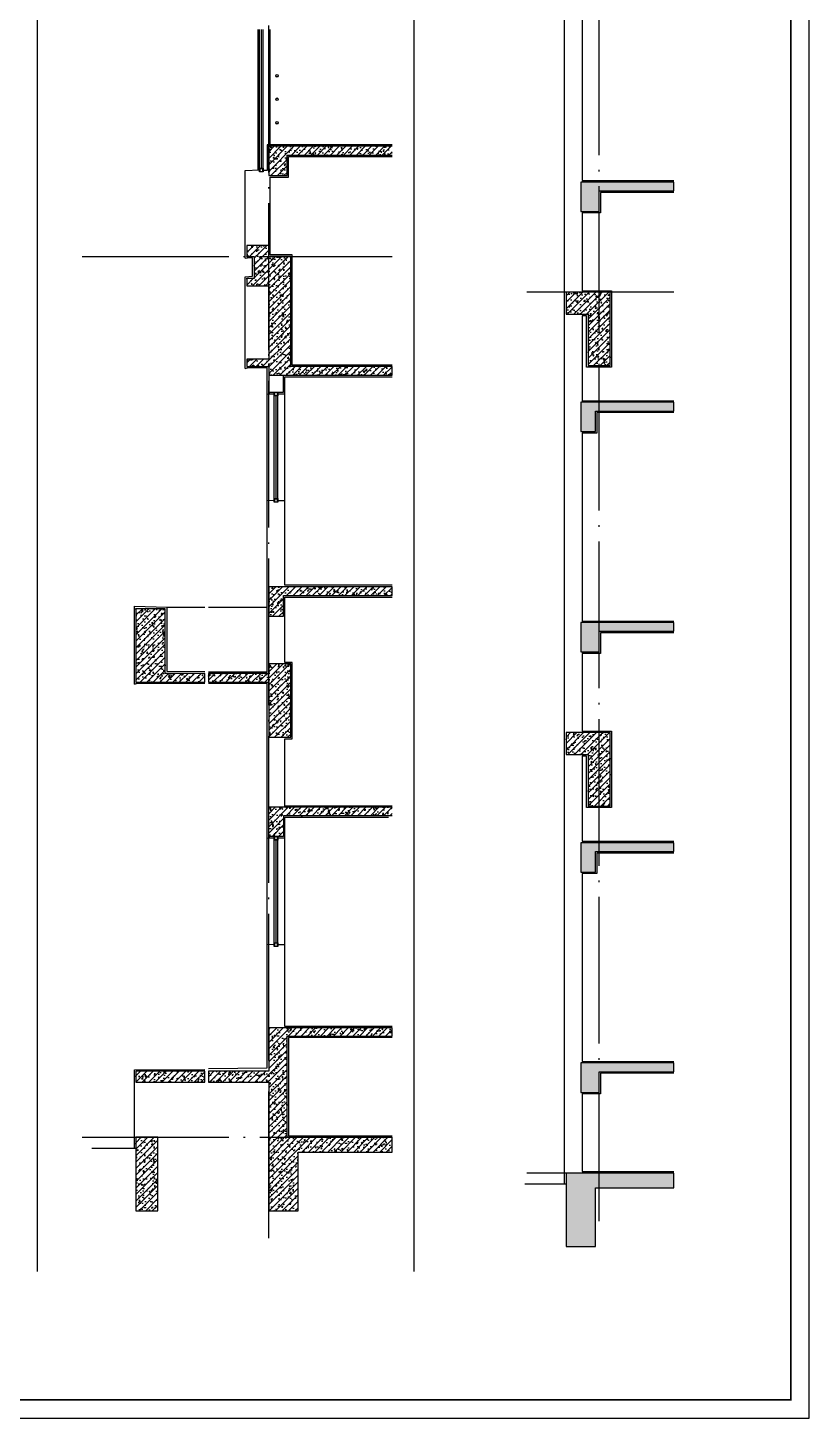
# Model space of a CAD drawing. Extents: x 6843040 to 15500510, y -6507076 to -4940511.
# Drawn here: x 7702910 to 7713554, y -6183597 to -6164658 of the extents above; entities that cross this region are included whole.
import ezdxf

# ---------------------------------------------------------------- set-up
doc = ezdxf.new("R2010")
doc.units = 0
doc.header["$LTSCALE"] = 1000
doc.header["$MEASUREMENT"] = 0
doc.linetypes.add('DOTE', pattern=[2.42, 2, -0.2, 0.02, -0.2])
for name, color, linetype in [('COLUMN', 10, 'Continuous'), ('DOTE', 8, 'DOTE'), ('E_LINE_1', 1, 'Continuous'), ('plan-1', 40, 'Continuous'), ('PUB_HATCH', 8, 'Continuous'), ('PUB_TITLE', 4, 'Continuous'), ('RAIL', 163, 'Continuous'), ('WINDOW', 4, 'Continuous'), ('批荡层', 213, 'Continuous')]:
    doc.layers.add(name, color=color, linetype=linetype)
pattern_1 = [(45, (-19278.99, 0), (-44.19417382, 44.19417382), []), (50, (-19278.99, 0), (179.3150457, -15.6880337), [18.75, -206.25]), (355, (-19279, 0), (-34.6878334, 188.0480334), [15, -165]), (100.4514, (-19264.05, -1.3), (144.6273454, 172.3598855), [15.9350475, -175.285528]), (46.1842, (-19279, 50), (266.810262, -41.3797536), [28.125, -309.375]), (96.6356, (-19256.76, 46.55), (233.6656764, 243.529468), [23.902572, -262.92825]), (351.1842, (-19279, 50), (233.665486, 243.52965), [22.5, -247.5]), (21, (-19253.99, 37.5), (149.226763, -100.6547227), [18.75, -206.25]), (326, (-19254, 37.5), (60.828833, 181.2875113), [15, -165]), (71.4514, (-19241.56, 29.11), (210.055657, 80.6326242), [15.9350475, -175.285528]), (37.5, (-19278.99, 0), (3.03996383, 83.22346346), [0, -163, 0, -167.5, 0, -165.625]), (7.5, (-19278.99, 0), (65.7673844, 98.602928), [0, -95.5, 0, -159.25, 0, -63.125]), (327.5, (-19334.74, 0), (133.45560904, -5.63871793), [0, -62.5, 0, -195, 0, -258.75]), (317.5, (-19359.74, 0), (145.7965423, 25.0262456), [0, -81.25, 0, -129.5, 0, -183.75])]
pattern_2 = [(45, (-5138.034, 0), (-44.19417382, 44.19417382), []), (50, (-5138.03, 0), (179.3150457, -15.6880337), [18.75, -206.25]), (355, (-5138.03, 0), (-34.6878334, 188.0480334), [15, -165]), (100.4514, (-5123.09, -1.3), (144.6273454, 172.3598855), [15.9350475, -175.285528]), (46.1842, (-5138.03, 50), (266.810262, -41.3797536), [28.125, -309.375]), (96.6356, (-5115.8, 46.55), (233.6656764, 243.529468), [23.902572, -262.92825]), (351.1842, (-5138.03, 50), (233.665486, 243.52965), [22.5, -247.5]), (21, (-5113.03, 37.5), (149.226763, -100.6547227), [18.75, -206.25]), (326, (-5113.03, 37.5), (60.828833, 181.2875113), [15, -165]), (71.4514, (-5100.6, 29.11), (210.055657, 80.6326242), [15.9350475, -175.285528]), (37.5, (-5138.034, 0), (3.03996383, 83.22346346), [0, -163, 0, -167.5, 0, -165.625]), (7.5, (-5138.03, 0), (65.7673844, 98.602928), [0, -95.5, 0, -159.25, 0, -63.125]), (327.5, (-5193.784, 0), (133.45560904, -5.63871793), [0, -62.5, 0, -195, 0, -258.75]), (317.5, (-5218.78, 0), (145.7965423, 25.0262456), [0, -81.25, 0, -129.5, 0, -183.75])]
pattern_3 = [(45, (0, 0), (-44.19417382, 44.19417382), []), (50, (0, 0), (179.3150457, -15.6880337), [18.75, -206.25]), (355, (0, 0), (-34.6878334, 188.0480334), [15, -165]), (100.4514, (14.94, -1.3), (144.6273454, 172.3598855), [15.9350475, -175.285528]), (46.1842, (0, 50), (266.810262, -41.3797536), [28.125, -309.375]), (96.6356, (22.23, 46.55), (233.6656764, 243.529468), [23.902572, -262.92825]), (351.1842, (0, 50), (233.665486, 243.52965), [22.5, -247.5]), (21, (25, 37.5), (149.226763, -100.6547227), [18.75, -206.25]), (326, (25, 37.5), (60.828833, 181.2875113), [15, -165]), (71.4514, (37.44, 29.11), (210.055657, 80.6326242), [15.9350475, -175.285528]), (37.5, (0, 0), (3.03996383, 83.22346346), [0, -163, 0, -167.5, 0, -165.625]), (7.5, (0, 0), (65.7673844, 98.602928), [0, -95.5, 0, -159.25, 0, -63.125]), (327.5, (-55.75, 0), (133.45560904, -5.63871793), [0, -62.5, 0, -195, 0, -258.75]), (317.5, (-80.75, 0), (145.7965423, 25.0262456), [0, -81.25, 0, -129.5, 0, -183.75])]

# ---------------------------------------------------------------- blocks, each defined once
blk = doc.blocks.new('护窗栏杆1')
at = {"layer": 'RAIL'}
for centre, radius in [((7607611, -5917854), 17.5), ((7607611, -5917854), 16), ((7607611, -5918174), 17.5), ((7607611, -5918174), 16), ((7607611, -5918494), 17.5), ((7607611, -5918494), 16)]:
    blk.add_circle(centre, radius, dxfattribs=at)

msp = doc.modelspace()

# ---------------------------------------------------------------- hatches: boundary and pattern name
at = {"layer": 'PUB_HATCH'}
h = msp.add_hatch(dxfattribs=at)
h.set_pattern_fill('钢筋混凝土', color=256, scale=25, style=0)
h.set_pattern_definition(pattern_1)
h.paths.add_polyline_path([(7711710.2, -6169758.8), (7710442.8, -6169758.8), (7710442.8, -6170158.8), (7710642.8, -6170158.8), (7710642.8, -6169878.8), (7711710.2, -6169878.8)])
h.paths.add_polyline_path([(7711710.2, -6166878.8), (7711710.2, -6166758.8), (7710442.8, -6166758.8), (7710442.8, -6167158.8), (7710692.8, -6167158.8), (7710692.8, -6166878.8)])
h.paths.add_polyline_path([(7711710.2, -6163758.8), (7710442.8, -6163758.8), (7710442.8, -6164158.8), (7710642.8, -6164158.8), (7710642.8, -6163878.8), (7711710.2, -6163878.8)])
h.paths.add_polyline_path([(7711710.2, -6160841.3), (7711710.2, -6160721.3), (7710442.8, -6160721.3), (7710442.8, -6161121.3), (7710692.8, -6161121.3), (7710692.8, -6160841.3)])
h.paths.add_polyline_path([(7711710.2, -6157646.3), (7710442.8, -6157646.3), (7710442.8, -6158046.3), (7710692.8, -6158046.3), (7710692.8, -6157766.3), (7711710.2, -6157766.3)])
h.paths.add_polyline_path([(7711710.2, -6153608.8), (7710442.8, -6153608.8), (7710442.8, -6154108.8), (7710742.8, -6154108.8), (7710742.8, -6153728.8), (7711710.2, -6153728.8)])
h = msp.add_hatch(dxfattribs=at)
h.set_pattern_fill('钢筋混凝土', color=256, scale=25, style=0)
h.set_pattern_definition(pattern_2)
h.paths.add_polyline_path([(7707872.5, -6166391.5), (7707872.5, -6166271.5), (7706192, -6166271.5), (7706192, -6166671.5), (7706442, -6166671.5), (7706442, -6166391.5)])
h = msp.add_hatch(dxfattribs=at)
h.set_pattern_fill('钢筋混凝土', color=256, scale=25, style=0)
h.set_pattern_definition(pattern_3)
h.paths.add_polyline_path([(7707872.5, -6169271.5), (7706492, -6169271.5), (7706492, -6167771.5), (7706192, -6167771.5), (7706192, -6167621.5), (7705892, -6167621.5), (7705892, -6167771.5), (7705992, -6167771.5), (7705992, -6168071.5), (7705892, -6168071.5), (7705892, -6168171.5), (7706192, -6168171.5), (7706192, -6169171.5), (7705892, -6169171.5), (7705892, -6169271.5), (7706192, -6169271.5), (7706192, -6169391.5), (7706392, -6169391.5), (7707872.5, -6169391.5)])
h = msp.add_hatch(dxfattribs=at)
h.set_pattern_fill('钢筋混凝土', color=256, scale=25, style=0)
h.set_pattern_definition(pattern_1)
h.paths.add_polyline_path([(7710842.9, -6169258.8), (7710842.9, -6168258.8), (7710242.8, -6168258.8), (7710242.8, -6168558.8), (7710542.8, -6168558.8), (7710542.8, -6169258.8)])
h = msp.add_hatch(dxfattribs=at)
h.set_pattern_fill('钢筋混凝土', color=256, scale=25, style=0)
h.set_pattern_definition(pattern_3)
h.paths.add_polyline_path([(7706192, -6172671.5), (7706392, -6172671.5), (7706392, -6172391.5), (7707872.5, -6172391.5), (7707872.5, -6172271.5), (7706192, -6172271.5)])
h.paths.add_polyline_path([(7706492, -6173321.5), (7706192, -6173321.5), (7706192, -6173451.5), (7705369.9, -6173451.5), (7705369.9, -6173571.5), (7706192, -6173571.5), (7706192, -6174321.5), (7706492, -6174321.5)])
h = msp.add_hatch(dxfattribs=at)
h.set_pattern_fill('钢筋混凝土', color=256, scale=25, style=0)
h.set_pattern_definition([(45, (9026.425, 1000), (-44.19417382, 44.19417382), []), (50, (9026.43, 1000), (179.3150457, -15.6880337), [18.75, -206.25]), (355, (9026.43, 1000), (-34.6878334, 188.0480334), [15, -165]), (100.4514, (9041.37, 998.7), (144.6273454, 172.3598855), [15.9350475, -175.285528]), (46.1842, (9026.43, 1050), (266.810262, -41.3797536), [28.125, -309.375]), (96.6356, (9048.66, 1046.55), (233.6656764, 243.529468), [23.902572, -262.92825]), (351.1842, (9026.43, 1050), (233.665486, 243.52965), [22.5, -247.5]), (21, (9051.43, 1037.5), (149.226763, -100.6547227), [18.75, -206.25]), (326, (9051.43, 1037.5), (60.828833, 181.2875113), [15, -165]), (71.4514, (9063.86, 1029.11), (210.055657, 80.6326242), [15.9350475, -175.285528]), (37.5, (9026.425, 1000), (3.03996383, 83.22346346), [0, -163, 0, -167.5, 0, -165.625]), (7.5, (9026.425, 1000), (65.7673844, 98.602928), [0, -95.5, 0, -159.25, 0, -63.125]), (327.5, (8970.675, 1000), (133.45560904, -5.63871793), [0, -62.5, 0, -195, 0, -258.75]), (317.5, (8945.68, 1000), (145.7965423, 25.0262456), [0, -81.25, 0, -129.5, 0, -183.75])])
h.paths.add_polyline_path([(7705319.9, -6173451.5), (7704782, -6173451.5), (7704782, -6172571.5), (7704382, -6172571.5), (7704382, -6173571.5), (7705319.9, -6173571.5)])
h = msp.add_hatch(dxfattribs=at)
h.set_pattern_fill('钢筋混凝土', color=256, scale=25, style=0)
h.set_pattern_definition(pattern_1)
h.paths.add_polyline_path([(7711710.2, -6180258.8), (7710242.8, -6180258.8), (7710242.8, -6181258.8), (7710642.8, -6181258.8), (7710642.8, -6180458.8), (7711710.2, -6180458.8)])
h.paths.add_polyline_path([(7711710.2, -6178878.8), (7711710.2, -6178758.8), (7710442.8, -6178758.8), (7710442.8, -6179158.8), (7710692.8, -6179158.8), (7710692.8, -6178878.8)])
h.paths.add_polyline_path([(7711710.2, -6175758.8), (7710442.8, -6175758.8), (7710442.8, -6176158.8), (7710642.8, -6176158.8), (7710642.8, -6175878.8), (7711710.2, -6175878.8)])
h.paths.add_polyline_path([(7711710.2, -6172878.8), (7711710.2, -6172758.8), (7710442.8, -6172758.8), (7710442.8, -6173158.8), (7710692.8, -6173158.8), (7710692.8, -6172878.8)])
h = msp.add_hatch(dxfattribs=at)
h.set_pattern_fill('钢筋混凝土', color=256, scale=25, style=0)
h.set_pattern_definition(pattern_1)
h.paths.add_polyline_path([(7710842.9, -6175258.8), (7710842.9, -6174258.8), (7710242.8, -6174258.8), (7710242.8, -6174558.8), (7710542.8, -6174558.8), (7710542.8, -6175258.8)])
h = msp.add_hatch(dxfattribs=at)
h.set_pattern_fill('钢筋混凝土', color=256, scale=25, style=0)
h.set_pattern_definition(pattern_2)
h.paths.add_polyline_path([(7707872.5, -6175391.5), (7707872.5, -6175271.5), (7706192, -6175271.5), (7706192, -6175671.5), (7706392, -6175671.5), (7706392, -6175391.5)])
h = msp.add_hatch(dxfattribs=at)
h.set_pattern_fill('钢筋混凝土', color=256, scale=25, style=0)
h.set_pattern_definition([(45, (-42681.31, 0), (-44.19417382, 44.19417382), []), (50, (-42681.31, 0), (179.3150457, -15.6880337), [18.75, -206.25]), (355, (-42681.31, 0), (-34.6878334, 188.0480334), [15, -165]), (100.4514, (-42666.37, -1.3), (144.6273454, 172.3598855), [15.9350475, -175.285528]), (46.1842, (-42681.3, 50), (266.810262, -41.3797536), [28.125, -309.375]), (96.6356, (-42659.08, 46.55), (233.6656764, 243.529468), [23.902572, -262.92825]), (351.1842, (-42681.3, 50), (233.665486, 243.52965), [22.5, -247.5]), (21, (-42656.31, 37.5), (149.226763, -100.6547227), [18.75, -206.25]), (326, (-42656.31, 37.5), (60.828833, 181.2875113), [15, -165]), (71.4514, (-42643.87, 29.11), (210.055657, 80.6326242), [15.9350475, -175.285528]), (37.5, (-42681.31, 0), (3.03996383, 83.22346346), [0, -163, 0, -167.5, 0, -165.625]), (7.5, (-42681.31, 0), (65.7673844, 98.602928), [0, -95.5, 0, -159.25, 0, -63.125]), (327.5, (-42737.06, 0), (133.45560904, -5.63871793), [0, -62.5, 0, -195, 0, -258.75]), (317.5, (-42762.06, 0), (145.7965423, 25.0262456), [0, -81.25, 0, -129.5, 0, -183.75])])
h.paths.add_polyline_path([(7707872.5, -6179771.5), (7706442, -6179771.5), (7706442, -6178391.5), (7707872.5, -6178391.5), (7707872.5, -6178281.5), (7706192, -6178281.5), (7706192, -6178871.5), (7705369.9, -6178871.5), (7705369.9, -6179021.5), (7706192, -6179021.5), (7706192, -6180771.5), (7706592, -6180771.5), (7706592, -6179971.5), (7707872.5, -6179971.5)])
h = msp.add_hatch(dxfattribs=at)
h.set_pattern_fill('钢筋混凝土', color=256, scale=25, style=0)
h.set_pattern_definition([(45, (10498.42, -9e-10), (-44.19417382, 44.19417382), []), (50, (10498.42, -9e-10), (179.3150457, -15.6880337), [18.75, -206.25]), (355, (10498.42, -9e-10), (-34.6878334, 188.0480334), [15, -165]), (100.4514, (10513.36, -1.3), (144.6273454, 172.3598855), [15.9350475, -175.285528]), (46.1842, (10498.42, 50), (266.810262, -41.3797536), [28.125, -309.375]), (96.6356, (10520.65, 46.55), (233.6656764, 243.529468), [23.902572, -262.92825]), (351.1842, (10498.42, 50), (233.665486, 243.52965), [22.5, -247.5]), (21, (10523.42, 37.5), (149.226763, -100.6547227), [18.75, -206.25]), (326, (10523.42, 37.5), (60.828833, 181.2875113), [15, -165]), (71.4514, (10535.85, 29.11), (210.055657, 80.6326242), [15.9350475, -175.285528]), (37.5, (10498.42, -9e-10), (3.03996383, 83.22346346), [0, -163, 0, -167.5, 0, -165.625]), (7.5, (10498.42, -9e-10), (65.7673844, 98.602928), [0, -95.5, 0, -159.25, 0, -63.125]), (327.5, (10442.67, -9e-10), (133.45560904, -5.63871793), [0, -62.5, 0, -195, 0, -258.75]), (317.5, (10417.67, -9e-10), (145.7965423, 25.0262456), [0, -81.25, 0, -129.5, 0, -183.75])])
h.paths.add_polyline_path([(7705319.9, -6178871.5), (7704382, -6178871.5), (7704382, -6179021.5), (7705319.9, -6179021.5)])
h = msp.add_hatch(dxfattribs=at)
h.set_pattern_fill('钢筋混凝土', color=256, scale=25, style=0)
h.set_pattern_definition([(45, (10526.425, -9e-10), (-44.19417382, 44.19417382), []), (50, (10526.43, -9e-10), (179.3150457, -15.6880337), [18.75, -206.25]), (355, (10526.43, -9e-10), (-34.6878334, 188.0480334), [15, -165]), (100.4514, (10541.37, -1.3), (144.6273454, 172.3598855), [15.9350475, -175.285528]), (46.1842, (10526.43, 50), (266.810262, -41.3797536), [28.125, -309.375]), (96.6356, (10548.66, 46.55), (233.6656764, 243.529468), [23.902572, -262.92825]), (351.1842, (10526.43, 50), (233.665486, 243.52965), [22.5, -247.5]), (21, (10551.43, 37.5), (149.226763, -100.6547227), [18.75, -206.25]), (326, (10551.43, 37.5), (60.828833, 181.2875113), [15, -165]), (71.4514, (10563.86, 29.11), (210.055657, 80.6326242), [15.9350475, -175.285528]), (37.5, (10526.425, -9e-10), (3.03996383, 83.22346346), [0, -163, 0, -167.5, 0, -165.625]), (7.5, (10526.425, -9e-10), (65.7673844, 98.602928), [0, -95.5, 0, -159.25, 0, -63.125]), (327.5, (10470.675, -9e-10), (133.45560904, -5.63871793), [0, -62.5, 0, -195, 0, -258.75]), (317.5, (10445.68, -9e-10), (145.7965423, 25.0262456), [0, -81.25, 0, -129.5, 0, -183.75])])
h.paths.add_polyline_path([(7704382, -6179771.5), (7704382, -6180771.5), (7704682, -6180771.5), (7704682, -6179771.5)], flags=17)

# ---------------------------------------------------------------- linework, layer by layer
at = {"layer": 'COLUMN'}
for points in [[(7706192, -6166271.5), (7706192, -6166671.5), (7706442, -6166671.5), (7706442, -6166391.5), (7707872.5, -6166391.5)], [(7707872.5, -6166271.5), (7706192, -6166271.5)], [(7711710.2, -6166878.8), (7711710.2, -6166758.8), (7710442.8, -6166758.8), (7710442.8, -6167158.8), (7710692.8, -6167158.8), (7710692.8, -6166878.8), (7711710.2, -6166878.8)], [(7711710.2, -6169758.8), (7710442.8, -6169758.8), (7710442.8, -6170158.8), (7710642.8, -6170158.8), (7710642.8, -6169878.8), (7711710.2, -6169878.8), (7711710.2, -6169758.8)], [(7711710.2, -6172878.8), (7711710.2, -6172758.8), (7710442.8, -6172758.8), (7710442.8, -6173158.8), (7710692.8, -6173158.8), (7710692.8, -6172878.8), (7711710.2, -6172878.8)], [(7707872.5, -6175391.5), (7706392, -6175391.5), (7706392, -6175671.5), (7706192, -6175671.5), (7706192, -6175271.5), (7707872.5, -6175271.5)], [(7711710.2, -6175758.8), (7710442.8, -6175758.8), (7710442.8, -6176158.8), (7710642.8, -6176158.8), (7710642.8, -6175878.8), (7711710.2, -6175878.8), (7711710.2, -6175758.8)], [(7707872.5, -6179771.5), (7706442, -6179771.5), (7706442, -6178391.5), (7707872.5, -6178391.5)], [(7711710.2, -6178878.8), (7711710.2, -6178758.8), (7710442.8, -6178758.8), (7710442.8, -6179158.8), (7710692.8, -6179158.8), (7710692.8, -6178878.8), (7711710.2, -6178878.8)], [(7704382, -6179921.5), (7703781.5, -6179921.5)], [(7710242.8, -6180408.8), (7709681.8, -6180408.8)]]:
    msp.add_lwpolyline(points, dxfattribs=at)
for points in [[(7710842.9, -6169258.8), (7710842.9, -6168258.8), (7710242.8, -6168258.8), (7710242.8, -6168558.8), (7710542.8, -6168558.8), (7710542.8, -6169258.8)], [(7705319.9, -6173451.5), (7704782, -6173451.5), (7704782, -6172571.5), (7704382, -6172571.5), (7704382, -6173571.5), (7705319.9, -6173571.5)], [(7710842.9, -6175258.8), (7710842.9, -6174258.8), (7710242.8, -6174258.8), (7710242.8, -6174558.8), (7710542.8, -6174558.8), (7710542.8, -6175258.8)], [(7707872.5, -6179771.5), (7706442, -6179771.5), (7706442, -6178391.5), (7707872.5, -6178391.5), (7707872.5, -6178281.5), (7706192, -6178281.5), (7706192, -6178871.5), (7705369.9, -6178871.5), (7705369.9, -6179021.5), (7706192, -6179021.5), (7706192, -6180771.5), (7706592, -6180771.5), (7706592, -6179971.5), (7707872.5, -6179971.5)], [(7705319.9, -6178871.5), (7704382, -6178871.5), (7704382, -6179021.5), (7705319.9, -6179021.5)], [(7704382, -6179771.5), (7704382, -6180771.5), (7704682, -6180771.5), (7704682, -6179771.5)], [(7711710.2, -6180258.8), (7710242.8, -6180258.8), (7710242.8, -6181258.8), (7710642.8, -6181258.8), (7710642.8, -6180458.8), (7711710.2, -6180458.8)]]:
    msp.add_lwpolyline(points, close=True, dxfattribs=at)
at = {"layer": 'DOTE'}
for p, q in [((7710692.8, -6180914.2), (7710692.8, -6147072.4)), ((7706192, -6181146.5), (7706192, -6147355.6))]:
    msp.add_line(p, q, dxfattribs=at)
for points in [[(7703650.1, -6167771.5), (7707872.5, -6167771.5)], [(7711710.2, -6168258.8), (7709692.8, -6168258.8)], [(7703650.1, -6179771.5), (7707872.5, -6179771.5)], [(7711710.2, -6180258.8), (7709692.8, -6180258.8)]]:
    msp.add_lwpolyline(points, dxfattribs=at)
at = {"layer": 'E_LINE_1'}
for points in [[(7707872.5, -6169271.5), (7706492, -6169271.5), (7706492, -6167771.5), (7706192, -6167771.5), (7706192, -6167621.5), (7705892, -6167621.5), (7705892, -6167771.5), (7705992, -6167771.5), (7705992, -6168071.5), (7705892, -6168071.5), (7705892, -6168171.5), (7706192, -6168171.5), (7706192, -6169171.5), (7705892, -6169171.5), (7705892, -6169271.5), (7706192, -6169271.5), (7706192, -6169391.5), (7706392, -6169391.5), (7706392, -6169391.5), (7707872.5, -6169391.5), (7707872.5, -6169271.5)], [(7706192, -6169391.5), (7706192, -6169621.5), (7706392, -6169621.5), (7706392, -6169391.5)], [(7707872.5, -6172271.5), (7706192, -6172271.5), (7706192, -6172671.5), (7706392, -6172671.5), (7706392, -6172391.5), (7707872.5, -6172391.5), (7707872.5, -6172271.5)]]:
    msp.add_lwpolyline(points, dxfattribs=at)
msp.add_lwpolyline([(7705369.9, -6173451.5), (7705369.9, -6173571.5), (7706192, -6173571.5), (7706192, -6174321.5), (7706492, -6174321.5), (7706492, -6173321.5), (7706192, -6173321.5), (7706192, -6173451.5)], close=True, dxfattribs=at)
at = {"layer": 'PUB_TITLE'}
msp.add_lwpolyline([(7692529.2, -6183597.4), (7713554.2, -6183597.4), (7713554.2, -6146447.4), (7692529.2, -6146447.4)], close=True, dxfattribs=at)
at = {"layer": 'PUB_TITLE', "const_width": 25}
msp.add_lwpolyline([(7692779.2, -6183347.4), (7713304.2, -6183347.4), (7713304.2, -6147072.4), (7692779.2, -6147072.4)], close=True, dxfattribs=at)
at = {"layer": 'PUB_TITLE'}
for points in [[(7703041.7, -6181597.4), (7703041.7, -6147072.4)], [(7708173, -6181597.4), (7708173, -6147072.4)]]:
    msp.add_lwpolyline(points, dxfattribs=at)
at = {"layer": 'WINDOW'}
for p, q in [((7706067, -6166571.5, 0), (7706067, -6164682.6)), ((7706092, -6166571.5), (7706092, -6164682.6)), ((7706117, -6166571.5, 0), (7706117, -6164682.6)), ((7706267, -6171071.5), (7706267, -6169671.5)), ((7706292, -6171071.5), (7706292, -6169671.5, 0)), ((7706317, -6171071.5), (7706317, -6169671.5)), ((7706267, -6177121.5), (7706267, -6175721.5)), ((7706292, -6177121.5, 0), (7706292, -6175721.5, 0)), ((7706317, -6177121.5), (7706317, -6175721.5))]:
    msp.add_line(p, q, dxfattribs=at)
for points in [[(7706067, -6166571.5), (7706117, -6166571.5), (7706117, -6166621.5), (7706067, -6166621.5)], [(7706112, -6166576.5), (7706072, -6166576.5), (7706072, -6166616.5), (7706112, -6166616.5)], [(7706267, -6169621.5), (7706317, -6169621.5), (7706317, -6169671.5), (7706267, -6169671.5)], [(7706312, -6169626.5), (7706272, -6169626.5), (7706272, -6169666.5), (7706312, -6169666.5)], [(7706267, -6177121.5), (7706317, -6177121.5), (7706317, -6177171.5), (7706267, -6177171.5)], [(7706312, -6177126.5), (7706272, -6177126.5), (7706272, -6177166.5), (7706312, -6177166.5)]]:
    msp.add_lwpolyline(points, close=True, dxfattribs=at)
at = {"layer": 'WINDOW', "elevation": 0}
for points in [[(7706267, -6171071.5), (7706317, -6171071.5), (7706317, -6171121.5), (7706267, -6171121.5)], [(7706312, -6171076.5), (7706272, -6171076.5), (7706272, -6171116.5), (7706312, -6171116.5)], [(7706267, -6175671.5), (7706317, -6175671.5), (7706317, -6175721.5), (7706267, -6175721.5)], [(7706312, -6175676.5), (7706272, -6175676.5), (7706272, -6175716.5), (7706312, -6175716.5)]]:
    msp.add_lwpolyline(points, close=True, dxfattribs=at)
at = {"layer": '批荡层'}
for p, q in [((7710222.9, -6180408.8), (7710222.9, -6147120)), ((7706047, -6166590.9), (7706047, -6164682.6)), ((7706212, -6166251.5), (7706212, -6164682.6)), ((7705872, -6166601.5), (7706067, -6166590.9)), ((7705872, -6167797.5), (7705872, -6166601.5)), ((7706212, -6167751.5), (7706212, -6166691.5)), ((7706512, -6167751.5), (7706212, -6167751.5)), ((7706512, -6169251.5), (7706512, -6167751.5)), ((7705972, -6167791.5), (7705901.9, -6167791.5)), ((7705972, -6168039.6), (7705972, -6167791.5)), ((7705872, -6168051.5), (7705972, -6168039.6)), ((7705872, -6169297.5), (7705872, -6168051.5)), ((7707872.5, -6169251.5), (7706512, -6169251.5)), ((7706172, -6169291.5), (7705901.9, -6169291.5)), ((7706172, -6173431.5), (7706172, -6169291.5)), ((7706412, -6169641.5), (7706412, -6169411.5)), ((7706412, -6169411.5), (7707872.5, -6169411.5)), ((7706201.9, -6169641.5), (7706267, -6169641.5)), ((7706317, -6169641.5), (7706412, -6169641.5)), ((7706412, -6172251.5), (7706412, -6169641.5)), ((7706267, -6171096.2), (7706172, -6171101.5)), ((7707872.5, -6172251.5), (7706412, -6172251.5)), ((7704362, -6172535.4), (7704802, -6172551.5)), ((7704362, -6173597.5), (7704362, -6172535.4)), ((7704802, -6172551.5), (7704803, -6173423.2)), ((7706412, -6173301.5), (7706412, -6172691.5)), ((7704803, -6173423.2), (7705319.9, -6173424.9)), ((7705369.9, -6173428.9), (7706172, -6173431.5)), ((7706412, -6175261.5), (7706412, -6174341.5)), ((7707872.5, -6175261.5), (7706412, -6175261.5)), ((7706201.9, -6175691.5), (7706267, -6175691.5)), ((7706317, -6175691.5), (7706412, -6175691.5)), ((7706412, -6178261.5), (7706412, -6175691.5)), ((7706267, -6177146.2), (7706172, -6177151.5)), ((7707872.5, -6178261.5), (7706412, -6178261.5))]:
    msp.add_line(p, q, dxfattribs=at)
for points in [[(7711710.2, -6163898.8), (7710662.8, -6163898.8), (7710662.8, -6164178.8), (7710462.8, -6164178.8), (7710462.8, -6166738.8), (7711710.2, -6166738.8)], [(7707872.5, -6166251.5), (7706172, -6166251.5), (7706172, -6166601.5), (7706117, -6166601.5)], [(7706212, -6166691.5), (7706462, -6166691.5), (7706462, -6166411.5), (7707872.5, -6166411.5)], [(7711710.2, -6166898.8), (7710712.8, -6166898.8), (7710712.8, -6167178.8), (7710462.8, -6167178.8), (7710462.8, -6168238.8), (7710862.9, -6168238.8), (7710862.9, -6169278.8), (7710522.8, -6169278.8), (7710522.8, -6168578.8), (7710462.8, -6168578.8), (7710462.8, -6169738.8), (7711710.2, -6169738.8)], [(7705872, -6167797.5), (7705902, -6167791.5), (7705902, -6167771.5)], [(7705872, -6169297.5), (7705902, -6169291.5), (7705902, -6169271.5)], [(7706172, -6169647.5), (7706202, -6169641.5), (7706202, -6169621.5)], [(7711710.2, -6169898.8), (7710662.8, -6169898.8), (7710662.8, -6170178.8), (7710462.8, -6170178.8), (7710462.8, -6172738.8), (7711710.2, -6172738.8)], [(7706412, -6174341.5), (7706512, -6174341.5), (7706512, -6173301.5), (7706412, -6173301.5), (7706412, -6172411.5), (7707872.5, -6172411.5)], [(7704802, -6172551.5), (7705319.9, -6172551.5)], [(7705369.9, -6172551.5), (7706172, -6172551.5)], [(7711710.2, -6172898.8), (7710712.8, -6172898.8), (7710712.8, -6173178.8), (7710462.8, -6173178.8), (7710462.8, -6174238.8), (7710862.9, -6174238.8), (7710862.9, -6175278.8), (7710522.8, -6175278.8), (7710522.8, -6174578.8), (7710462.8, -6174578.8), (7710462.8, -6175738.8), (7711710.2, -6175738.8)], [(7704362, -6173597.5), (7704392, -6173591.5), (7704392, -6173571.5)], [(7705319.9, -6173591.5), (7704391.9, -6173591.5)], [(7705319.9, -6173591.5), (7704391.9, -6173591.5)], [(7705369.9, -6178832.9), (7706172, -6178826.9), (7706172, -6173591.5), (7705369.9, -6173591.5)], [(7706412, -6175691.5), (7706412, -6175691.5), (7706412, -6175411.5), (7707822.5, -6175411.5)], [(7706172, -6175697.5), (7706202, -6175691.5), (7706202, -6175671.5)], [(7711710.2, -6175898.8), (7710662.8, -6175898.8), (7710662.8, -6176178.8), (7710462.8, -6176178.8), (7710462.8, -6178738.8), (7711710.2, -6178738.8)], [(7707872.5, -6178411.5), (7706462, -6178411.5), (7706462, -6179751.5), (7707872.5, -6179751.5)], [(7704362, -6179921.5), (7704362, -6178851.5), (7705319.9, -6178848.1)], [(7711710.2, -6178898.8), (7710712.8, -6178898.8), (7710712.8, -6179178.8), (7710462.8, -6179178.8), (7710462.8, -6180238.8), (7711710.2, -6180238.8)]]:
    msp.add_lwpolyline(points, dxfattribs=at)
at = {"layer": '批荡层', "elevation": 0}
for points in [[(7706412, -6171101.5), (7706317, -6171101.5)], [(7706412, -6177151.5), (7706317, -6177151.5)]]:
    msp.add_lwpolyline(points, dxfattribs=at)

# ---------------------------------------------------------------- block references
at = {"layer": 'plan-1'}
msp.add_blockref('护窗栏杆1', (98693.9, -247457.1), dxfattribs=at)

doc.saveas('drawing.dxf')
